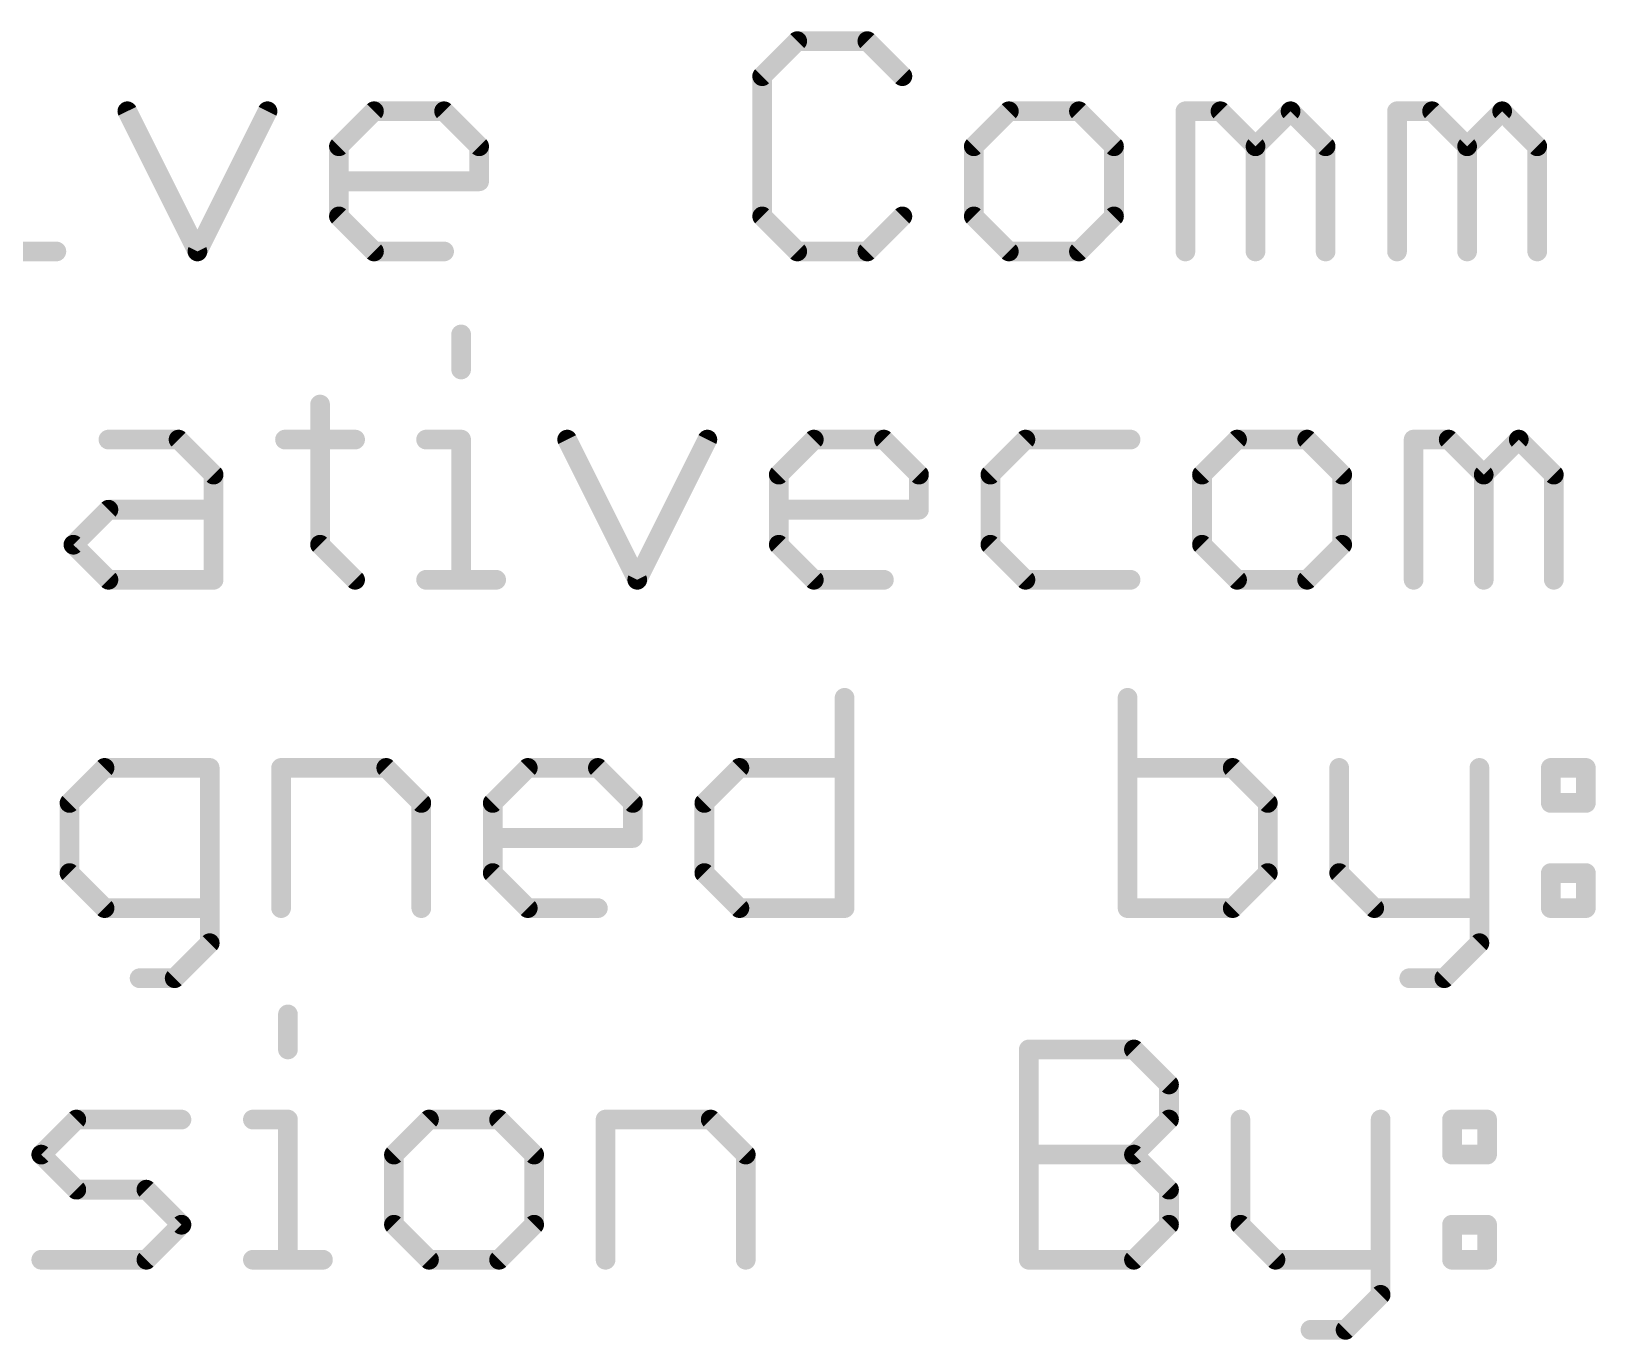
# Model space of a CAD drawing. Extents: x -26 to 81, y -13 to 14.
# Drawn here: x 11.67 to 23.77, y -10.4 to -0.28 of the extents above; entities that cross this region are included whole.
import ezdxf

# ---------------------------------------------------------------- set-up
doc = ezdxf.new("R2010")
doc.units = 0
doc.layers.add('51', color=53, linetype='CONTINUOUS')

msp = doc.modelspace()

# ---------------------------------------------------------------- linework, layer by layer
at = {"layer": '51', "const_width": 0.1524}
for points in [[(17.5969, -0.3517), (17.3257, -0.6228)], [(18.1392, -0.3517), (17.5969, -0.3517)], [(18.4104, -0.6228), (18.1392, -0.3517)], [(17.3257, -0.6228), (17.3257, -1.7075)], [(12.4142, -0.894), (12.9566, -1.9787)], [(12.9566, -1.9787), (13.4989, -0.894)], [(14.0514, -1.1652), (14.3226, -0.894)], [(14.3226, -0.894), (14.8649, -0.894)], [(14.8649, -0.894), (15.1361, -1.1652)], [(19.234, -0.894), (18.9629, -1.1652)], [(19.7764, -0.894), (19.234, -0.894)], [(20.0475, -1.1652), (19.7764, -0.894)], [(20.6, -1.9787), (20.6, -0.894)], [(20.6, -0.894), (20.8712, -0.894)], [(20.8712, -0.894), (21.1423, -1.1652)], [(21.1423, -1.1652), (21.4135, -0.894)], [(21.4135, -0.894), (21.6847, -1.1652)], [(22.2372, -1.9787), (22.2372, -0.894)], [(22.2372, -0.894), (22.5083, -0.894)], [(22.5083, -0.894), (22.7795, -1.1652)], [(22.7795, -1.1652), (23.0507, -0.894)], [(23.0507, -0.894), (23.3218, -1.1652)], [(14.0514, -1.7075), (14.0514, -1.1652)], [(15.1361, -1.1652), (15.1361, -1.4363)], [(18.9629, -1.1652), (18.9629, -1.7075)], [(20.0475, -1.7075), (20.0475, -1.1652)], [(21.1423, -1.1652), (21.1423, -1.9787)], [(21.6847, -1.1652), (21.6847, -1.9787)], [(22.7795, -1.1652), (22.7795, -1.9787)], [(23.3218, -1.1652), (23.3218, -1.9787)], [(15.1361, -1.4363), (14.0514, -1.4363)], [(14.3226, -1.9787), (14.0514, -1.7075)], [(17.3257, -1.7075), (17.5969, -1.9787)], [(18.1392, -1.9787), (18.4104, -1.7075)], [(18.9629, -1.7075), (19.234, -1.9787)], [(19.7764, -1.9787), (20.0475, -1.7075)], [(11.3228, -1.9787), (11.8651, -1.9787)], [(14.8649, -1.9787), (14.3226, -1.9787)], [(17.5969, -1.9787), (18.1392, -1.9787)], [(19.234, -1.9787), (19.7764, -1.9787)], [(14.9967, -2.6205), (14.9967, -2.8917)], [(13.9052, -3.1628), (13.9052, -4.2475)], [(12.2681, -3.434), (12.8104, -3.434)], [(12.8104, -3.434), (13.0816, -3.7052)], [(13.6341, -3.434), (14.1764, -3.434)], [(14.7255, -3.434), (14.9967, -3.434)], [(14.9967, -3.434), (14.9967, -4.5187)], [(15.817, -3.434), (16.3593, -4.5187)], [(16.3593, -4.5187), (16.9016, -3.434)], [(17.4541, -3.7052), (17.7253, -3.434)], [(17.7253, -3.434), (18.2676, -3.434)], [(18.2676, -3.434), (18.5388, -3.7052)], [(19.3624, -3.434), (19.0913, -3.7052)], [(20.1759, -3.434), (19.3624, -3.434)], [(20.9996, -3.434), (20.7284, -3.7052)], [(21.5419, -3.434), (20.9996, -3.434)], [(21.8131, -3.7052), (21.5419, -3.434)], [(22.3656, -4.5187), (22.3656, -3.434)], [(22.3656, -3.434), (22.6367, -3.434)], [(22.6367, -3.434), (22.9079, -3.7052)], [(22.9079, -3.7052), (23.1791, -3.434)], [(23.1791, -3.434), (23.4502, -3.7052)], [(13.0816, -3.7052), (13.0816, -4.5187)], [(17.4541, -4.2475), (17.4541, -3.7052)], [(18.5388, -3.7052), (18.5388, -3.9763)], [(19.0913, -3.7052), (19.0913, -4.2475)], [(20.7284, -3.7052), (20.7284, -4.2475)], [(21.8131, -4.2475), (21.8131, -3.7052)], [(22.9079, -3.7052), (22.9079, -4.5187)], [(23.4502, -3.7052), (23.4502, -4.5187)], [(11.9969, -4.2475), (12.2681, -3.9763)], [(12.2681, -3.9763), (13.0816, -3.9763)], [(18.5388, -3.9763), (17.4541, -3.9763)], [(12.2681, -4.5187), (11.9969, -4.2475)], [(13.9052, -4.2475), (14.1764, -4.5187)], [(17.7253, -4.5187), (17.4541, -4.2475)], [(19.0913, -4.2475), (19.3624, -4.5187)], [(20.7284, -4.2475), (20.9996, -4.5187)], [(21.5419, -4.5187), (21.8131, -4.2475)], [(13.0816, -4.5187), (12.2681, -4.5187)], [(14.7255, -4.5187), (15.2678, -4.5187)], [(18.2676, -4.5187), (17.7253, -4.5187)], [(19.3624, -4.5187), (20.1759, -4.5187)], [(20.9996, -4.5187), (21.5419, -4.5187)], [(17.963, -5.4317), (17.963, -7.0587)], [(20.1526, -5.4317), (20.1526, -7.0587)], [(12.238, -5.974), (11.9668, -6.2452)], [(13.0515, -5.974), (12.238, -5.974)], [(13.0515, -7.3298), (13.0515, -5.974)], [(13.604, -7.0587), (13.604, -5.974)], [(13.604, -5.974), (14.4175, -5.974)], [(14.4175, -5.974), (14.6886, -6.2452)], [(15.2411, -6.2452), (15.5123, -5.974)], [(15.5123, -5.974), (16.0546, -5.974)], [(16.0546, -5.974), (16.3258, -6.2452)], [(16.8783, -6.2452), (17.1495, -5.974)], [(17.1495, -5.974), (17.963, -5.974)], [(20.9661, -5.974), (20.1526, -5.974)], [(21.2373, -6.2452), (20.9661, -5.974)], [(21.7898, -5.974), (21.7898, -6.7875)], [(22.8744, -5.974), (22.8744, -7.3298)], [(23.4269, -5.974), (23.6981, -5.974)], [(23.4269, -6.2452), (23.4269, -5.974)], [(23.6981, -5.974), (23.6981, -6.2452)], [(11.9668, -6.2452), (11.9668, -6.7875)], [(14.6886, -6.2452), (14.6886, -7.0587)], [(15.2411, -6.7875), (15.2411, -6.2452)], [(16.3258, -6.2452), (16.3258, -6.5163)], [(16.8783, -6.7875), (16.8783, -6.2452)], [(21.2373, -6.7875), (21.2373, -6.2452)], [(23.6981, -6.2452), (23.4269, -6.2452)], [(16.3258, -6.5163), (15.2411, -6.5163)], [(11.9668, -6.7875), (12.238, -7.0587)], [(15.5123, -7.0587), (15.2411, -6.7875)], [(17.1495, -7.0587), (16.8783, -6.7875)], [(20.9661, -7.0587), (21.2373, -6.7875)], [(21.7898, -6.7875), (22.0609, -7.0587)], [(23.4269, -6.7875), (23.6981, -6.7875)], [(23.4269, -7.0587), (23.4269, -6.7875)], [(23.6981, -6.7875), (23.6981, -7.0587)], [(12.238, -7.0587), (13.0515, -7.0587)], [(16.0546, -7.0587), (15.5123, -7.0587)], [(17.963, -7.0587), (17.1495, -7.0587)], [(20.1526, -7.0587), (20.9661, -7.0587)], [(22.0609, -7.0587), (22.8744, -7.0587)], [(23.6981, -7.0587), (23.4269, -7.0587)], [(12.7803, -7.601), (13.0515, -7.3298)], [(22.8744, -7.3298), (22.6033, -7.601)], [(12.5092, -7.601), (12.7803, -7.601)], [(22.6033, -7.601), (22.3321, -7.601)], [(13.6567, -7.8808), (13.6567, -8.152)], [(19.3885, -9.779), (19.3885, -8.152)], [(19.3885, -8.152), (20.2019, -8.152)], [(20.2019, -8.152), (20.4731, -8.4232)], [(20.4731, -8.4232), (20.4731, -8.6943)], [(11.7484, -8.9655), (12.0196, -8.6943)], [(12.0196, -8.6943), (12.833, -8.6943)], [(13.3855, -8.6943), (13.6567, -8.6943)], [(13.6567, -8.6943), (13.6567, -9.779)], [(14.7481, -8.6943), (14.477, -8.9655)], [(15.2905, -8.6943), (14.7481, -8.6943)], [(15.5616, -8.9655), (15.2905, -8.6943)], [(16.1141, -9.779), (16.1141, -8.6943)], [(16.1141, -8.6943), (16.9276, -8.6943)], [(16.9276, -8.6943), (17.1988, -8.9655)], [(20.4731, -8.6943), (20.2019, -8.9655)], [(21.0256, -8.6943), (21.0256, -9.5078)], [(22.1103, -8.6943), (22.1103, -10.0502)], [(22.6628, -8.6943), (22.9339, -8.6943)], [(22.6628, -8.9655), (22.6628, -8.6943)], [(22.9339, -8.6943), (22.9339, -8.9655)], [(12.0196, -9.2367), (11.7484, -8.9655)], [(14.477, -8.9655), (14.477, -9.5078)], [(15.5616, -9.5078), (15.5616, -8.9655)], [(17.1988, -8.9655), (17.1988, -9.779)], [(19.3885, -8.9655), (20.2019, -8.9655)], [(20.2019, -8.9655), (20.4731, -9.2367)], [(22.9339, -8.9655), (22.6628, -8.9655)], [(12.5619, -9.2367), (12.0196, -9.2367)], [(12.833, -9.5078), (12.5619, -9.2367)], [(20.4731, -9.2367), (20.4731, -9.5078)], [(12.5619, -9.779), (12.833, -9.5078)], [(14.477, -9.5078), (14.7481, -9.779)], [(15.2905, -9.779), (15.5616, -9.5078)], [(20.4731, -9.5078), (20.2019, -9.779)], [(21.0256, -9.5078), (21.2968, -9.779)], [(22.6628, -9.5078), (22.9339, -9.5078)], [(22.6628, -9.779), (22.6628, -9.5078)], [(22.9339, -9.5078), (22.9339, -9.779)], [(11.7484, -9.779), (12.5619, -9.779)], [(13.3855, -9.779), (13.9279, -9.779)], [(14.7481, -9.779), (15.2905, -9.779)], [(20.2019, -9.779), (19.3885, -9.779)], [(21.2968, -9.779), (22.1103, -9.779)], [(22.9339, -9.779), (22.6628, -9.779)], [(22.1103, -10.0502), (21.8391, -10.3213)], [(21.8391, -10.3213), (21.5679, -10.3213)]]:
    msp.add_lwpolyline(points, dxfattribs=at)
at = {"layer": '51', "const_width": 0.0762}
for points in [[(17.5969, -0.3136, 1), (17.5969, -0.3898)], [(17.6238, -0.3786, 1), (17.5699, -0.3247)], [(18.1661, -0.3247, 1), (18.1123, -0.3786)], [(18.1392, -0.3898, 1), (18.1392, -0.3136)], [(17.3638, -0.6228, 1), (17.2876, -0.6228)], [(17.2988, -0.5959, 1), (17.3526, -0.6498)], [(18.3834, -0.6498, 1), (18.4373, -0.5959)], [(12.4483, -0.877, 1), (12.3802, -0.911)], [(13.533, -0.911, 1), (13.4648, -0.877)], [(14.3226, -0.8559, 1), (14.3226, -0.9321)], [(14.3495, -0.9209, 1), (14.2956, -0.8671)], [(14.8918, -0.8671, 1), (14.8379, -0.9209)], [(14.8649, -0.9321, 1), (14.8649, -0.8559)], [(19.234, -0.8559, 1), (19.234, -0.9321)], [(19.261, -0.9209, 1), (19.2071, -0.8671)], [(19.8033, -0.8671, 1), (19.7494, -0.9209)], [(19.7764, -0.9321, 1), (19.7764, -0.8559)], [(20.6381, -0.894, 1), (20.5619, -0.894)], [(20.6, -0.8559, 1), (20.6, -0.9321)], [(20.8981, -0.8671, 1), (20.8442, -0.9209)], [(20.8712, -0.9321, 1), (20.8712, -0.8559)], [(21.4405, -0.8671, 1), (21.3866, -0.9209)], [(21.4405, -0.9209, 1), (21.3866, -0.8671)], [(22.2753, -0.894, 1), (22.1991, -0.894)], [(22.2372, -0.8559, 1), (22.2372, -0.9321)], [(22.5353, -0.8671, 1), (22.4814, -0.9209)], [(22.5083, -0.9321, 1), (22.5083, -0.8559)], [(23.0776, -0.8671, 1), (23.0237, -0.9209)], [(23.0776, -0.9209, 1), (23.0237, -0.8671)], [(14.0895, -1.1652, 1), (14.0133, -1.1652)], [(15.1742, -1.1652, 1), (15.098, -1.1652)], [(19.001, -1.1652, 1), (18.9248, -1.1652)], [(20.0856, -1.1652, 1), (20.0094, -1.1652)], [(21.1804, -1.1652, 1), (21.1042, -1.1652)], [(21.7228, -1.1652, 1), (21.6466, -1.1652)], [(22.8176, -1.1652, 1), (22.7414, -1.1652)], [(23.3599, -1.1652, 1), (23.2837, -1.1652)], [(14.0244, -1.1382, 1), (14.0783, -1.1921)], [(15.1091, -1.1921, 1), (15.163, -1.1382)], [(18.9359, -1.1382, 1), (18.9898, -1.1921)], [(20.0206, -1.1921, 1), (20.0745, -1.1382)], [(21.1154, -1.1382, 1), (21.1693, -1.1921)], [(21.1154, -1.1921, 1), (21.1693, -1.1382)], [(21.6577, -1.1921, 1), (21.7116, -1.1382)], [(22.7526, -1.1382, 1), (22.8064, -1.1921)], [(22.7526, -1.1921, 1), (22.8064, -1.1382)], [(23.2949, -1.1921, 1), (23.3488, -1.1382)], [(14.0514, -1.3982, 1), (14.0514, -1.4744)], [(15.098, -1.4363, 1), (15.1742, -1.4363)], [(15.1361, -1.4744, 1), (15.1361, -1.3982)], [(14.0783, -1.6806, 1), (14.0244, -1.7344)], [(14.0133, -1.7075, 1), (14.0895, -1.7075)], [(17.2876, -1.7075, 1), (17.3638, -1.7075)], [(17.3526, -1.6806, 1), (17.2988, -1.7344)], [(18.4373, -1.7344, 1), (18.3834, -1.6806)], [(18.9898, -1.6806, 1), (18.9359, -1.7344)], [(18.9248, -1.7075, 1), (19.001, -1.7075)], [(20.0094, -1.7075, 1), (20.0856, -1.7075)], [(20.0745, -1.7344, 1), (20.0206, -1.6806)], [(11.8651, -2.0168, 1), (11.8651, -1.9406)], [(12.9225, -1.9616, 1), (12.9906, -1.9957)], [(12.9225, -1.9957, 1), (12.9906, -1.9616)], [(14.3226, -1.9406, 1), (14.3226, -2.0168)], [(14.2956, -2.0056, 1), (14.3495, -1.9517)], [(14.8649, -2.0168, 1), (14.8649, -1.9406)], [(17.5969, -1.9406, 1), (17.5969, -2.0168)], [(17.5699, -2.0056, 1), (17.6238, -1.9517)], [(18.1123, -1.9517, 1), (18.1661, -2.0056)], [(18.1392, -2.0168, 1), (18.1392, -1.9406)], [(19.234, -1.9406, 1), (19.234, -2.0168)], [(19.2071, -2.0056, 1), (19.261, -1.9517)], [(19.7494, -1.9517, 1), (19.8033, -2.0056)], [(19.7764, -2.0168, 1), (19.7764, -1.9406)], [(20.5619, -1.9787, 1), (20.6381, -1.9787)], [(21.1042, -1.9787, 1), (21.1804, -1.9787)], [(21.6466, -1.9787, 1), (21.7228, -1.9787)], [(22.1991, -1.9787, 1), (22.2753, -1.9787)], [(22.7414, -1.9787, 1), (22.8176, -1.9787)], [(23.2837, -1.9787, 1), (23.3599, -1.9787)], [(15.0348, -2.6205, 1), (14.9586, -2.6205)], [(14.9586, -2.8917, 1), (15.0348, -2.8917)], [(13.9433, -3.1628, 1), (13.8671, -3.1628)], [(12.2681, -3.3959, 1), (12.2681, -3.4721)], [(12.8374, -3.4071, 1), (12.7835, -3.4609)], [(12.8104, -3.4721, 1), (12.8104, -3.3959)], [(13.6341, -3.3959, 1), (13.6341, -3.4721)], [(14.1764, -3.4721, 1), (14.1764, -3.3959)], [(14.7255, -3.3959, 1), (14.7255, -3.4721)], [(15.0348, -3.434, 1), (14.9586, -3.434)], [(14.9967, -3.4721, 1), (14.9967, -3.3959)], [(15.851, -3.417, 1), (15.7829, -3.451)], [(16.9357, -3.451, 1), (16.8675, -3.417)], [(17.7253, -3.3959, 1), (17.7253, -3.4721)], [(17.7522, -3.4609, 1), (17.6983, -3.4071)], [(18.2945, -3.4071, 1), (18.2407, -3.4609)], [(18.2676, -3.4721, 1), (18.2676, -3.3959)], [(19.3624, -3.3959, 1), (19.3624, -3.4721)], [(19.3894, -3.4609, 1), (19.3355, -3.4071)], [(20.1759, -3.4721, 1), (20.1759, -3.3959)], [(20.9996, -3.3959, 1), (20.9996, -3.4721)], [(21.0265, -3.4609, 1), (20.9726, -3.4071)], [(21.5689, -3.4071, 1), (21.515, -3.4609)], [(21.5419, -3.4721, 1), (21.5419, -3.3959)], [(22.4037, -3.434, 1), (22.3275, -3.434)], [(22.3656, -3.3959, 1), (22.3656, -3.4721)], [(22.6637, -3.4071, 1), (22.6098, -3.4609)], [(22.6367, -3.4721, 1), (22.6367, -3.3959)], [(23.206, -3.4071, 1), (23.1521, -3.4609)], [(23.206, -3.4609, 1), (23.1521, -3.4071)], [(13.1197, -3.7052, 1), (13.0435, -3.7052)], [(17.4922, -3.7052, 1), (17.416, -3.7052)], [(18.5769, -3.7052, 1), (18.5007, -3.7052)], [(19.1294, -3.7052, 1), (19.0532, -3.7052)], [(20.7665, -3.7052, 1), (20.6903, -3.7052)], [(21.8512, -3.7052, 1), (21.775, -3.7052)], [(22.946, -3.7052, 1), (22.8698, -3.7052)], [(23.4883, -3.7052, 1), (23.4121, -3.7052)], [(13.0546, -3.7321, 1), (13.1085, -3.6782)], [(17.4272, -3.6782, 1), (17.4811, -3.7321)], [(18.5118, -3.7321, 1), (18.5657, -3.6782)], [(19.0643, -3.6782, 1), (19.1182, -3.7321)], [(20.7015, -3.6782, 1), (20.7554, -3.7321)], [(21.7861, -3.7321, 1), (21.84, -3.6782)], [(22.881, -3.6782, 1), (22.9348, -3.7321)], [(22.881, -3.7321, 1), (22.9348, -3.6782)], [(23.4233, -3.7321, 1), (23.4772, -3.6782)], [(12.2681, -3.9382, 1), (12.2681, -4.0144)], [(12.295, -4.0033, 1), (12.2411, -3.9494)], [(13.0816, -4.0144, 1), (13.0816, -3.9382)], [(17.4541, -3.9382, 1), (17.4541, -4.0144)], [(18.5007, -3.9763, 1), (18.5769, -3.9763)], [(18.5388, -4.0144, 1), (18.5388, -3.9382)], [(12.0239, -4.2206, 1), (11.97, -4.2744)], [(11.97, -4.2206, 1), (12.0239, -4.2744)], [(13.8671, -4.2475, 1), (13.9433, -4.2475)], [(13.9322, -4.2206, 1), (13.8783, -4.2744)], [(17.416, -4.2475, 1), (17.4922, -4.2475)], [(17.4811, -4.2206, 1), (17.4272, -4.2744)], [(19.1182, -4.2206, 1), (19.0643, -4.2744)], [(19.0532, -4.2475, 1), (19.1294, -4.2475)], [(20.6903, -4.2475, 1), (20.7665, -4.2475)], [(20.7554, -4.2206, 1), (20.7015, -4.2744)], [(21.775, -4.2475, 1), (21.8512, -4.2475)], [(21.84, -4.2744, 1), (21.7861, -4.2206)], [(12.2681, -4.4806, 1), (12.2681, -4.5568)], [(12.2411, -4.5456, 1), (12.295, -4.4917)], [(13.0816, -4.5568, 1), (13.0816, -4.4806)], [(14.1495, -4.5456, 1), (14.2033, -4.4917)], [(14.7255, -4.4806, 1), (14.7255, -4.5568)], [(15.2678, -4.5568, 1), (15.2678, -4.4806)], [(16.3252, -4.5016, 1), (16.3934, -4.5357)], [(16.3252, -4.5357, 1), (16.3934, -4.5016)], [(17.7253, -4.4806, 1), (17.7253, -4.5568)], [(17.6983, -4.5456, 1), (17.7522, -4.4917)], [(18.2676, -4.5568, 1), (18.2676, -4.4806)], [(19.3624, -4.4806, 1), (19.3624, -4.5568)], [(19.3355, -4.5456, 1), (19.3894, -4.4917)], [(20.1759, -4.5568, 1), (20.1759, -4.4806)], [(20.9996, -4.4806, 1), (20.9996, -4.5568)], [(20.9726, -4.5456, 1), (21.0265, -4.4917)], [(21.515, -4.4917, 1), (21.5689, -4.5456)], [(21.5419, -4.5568, 1), (21.5419, -4.4806)], [(13.0435, -4.5187, 1), (13.1197, -4.5187)], [(14.9586, -4.5187, 1), (15.0348, -4.5187)], [(22.3275, -4.5187, 1), (22.4037, -4.5187)], [(22.8698, -4.5187, 1), (22.946, -4.5187)], [(23.4121, -4.5187, 1), (23.4883, -4.5187)], [(18.0011, -5.4317, 1), (17.9249, -5.4317)], [(20.1907, -5.4317, 1), (20.1145, -5.4317)], [(12.238, -5.9359, 1), (12.238, -6.0121)], [(12.2649, -6.0009, 1), (12.211, -5.9471)], [(13.0896, -5.974, 1), (13.0134, -5.974)], [(13.0515, -6.0121, 1), (13.0515, -5.9359)], [(13.6421, -5.974, 1), (13.5659, -5.974)], [(13.604, -5.9359, 1), (13.604, -6.0121)], [(14.4444, -5.9471, 1), (14.3905, -6.0009)], [(14.4175, -6.0121, 1), (14.4175, -5.9359)], [(15.5123, -5.9359, 1), (15.5123, -6.0121)], [(15.5392, -6.0009, 1), (15.4854, -5.9471)], [(16.0816, -5.9471, 1), (16.0277, -6.0009)], [(16.0546, -6.0121, 1), (16.0546, -5.9359)], [(17.1495, -5.9359, 1), (17.1495, -6.0121)], [(17.1764, -6.0009, 1), (17.1225, -5.9471)], [(17.963, -6.0121, 1), (17.963, -5.9359)], [(20.1526, -5.9359, 1), (20.1526, -6.0121)], [(20.993, -5.9471, 1), (20.9392, -6.0009)], [(20.9661, -6.0121, 1), (20.9661, -5.9359)], [(21.8279, -5.974, 1), (21.7517, -5.974)], [(22.9125, -5.974, 1), (22.8363, -5.974)], [(23.4269, -5.9359, 1), (23.4269, -6.0121)], [(23.465, -5.974, 1), (23.3888, -5.974)], [(23.7362, -5.974, 1), (23.66, -5.974)], [(23.6981, -6.0121, 1), (23.6981, -5.9359)], [(12.0049, -6.2452, 1), (11.9287, -6.2452)], [(14.7267, -6.2452, 1), (14.6505, -6.2452)], [(15.2792, -6.2452, 1), (15.203, -6.2452)], [(16.3639, -6.2452, 1), (16.2877, -6.2452)], [(16.9164, -6.2452, 1), (16.8402, -6.2452)], [(21.2754, -6.2452, 1), (21.1992, -6.2452)], [(23.4269, -6.2071, 1), (23.4269, -6.2833)], [(23.6981, -6.2833, 1), (23.6981, -6.2071)], [(11.9399, -6.2182, 1), (11.9938, -6.2721)], [(14.6617, -6.2721, 1), (14.7156, -6.2182)], [(15.2142, -6.2182, 1), (15.2681, -6.2721)], [(16.2989, -6.2721, 1), (16.3527, -6.2182)], [(16.8514, -6.2182, 1), (16.9052, -6.2721)], [(21.2103, -6.2721, 1), (21.2642, -6.2182)], [(23.3888, -6.2452, 1), (23.465, -6.2452)], [(23.66, -6.2452, 1), (23.7362, -6.2452)], [(15.2411, -6.4782, 1), (15.2411, -6.5544)], [(16.2877, -6.5163, 1), (16.3639, -6.5163)], [(16.3258, -6.5544, 1), (16.3258, -6.4782)], [(11.9287, -6.7875, 1), (12.0049, -6.7875)], [(11.9938, -6.7606, 1), (11.9399, -6.8144)], [(15.203, -6.7875, 1), (15.2792, -6.7875)], [(15.2681, -6.7606, 1), (15.2142, -6.8144)], [(16.8402, -6.7875, 1), (16.9164, -6.7875)], [(16.9052, -6.7606, 1), (16.8514, -6.8144)], [(21.1992, -6.7875, 1), (21.2754, -6.7875)], [(21.2642, -6.8144, 1), (21.2103, -6.7606)], [(21.8167, -6.7606, 1), (21.7628, -6.8144)], [(21.7517, -6.7875, 1), (21.8279, -6.7875)], [(23.4269, -6.7494, 1), (23.4269, -6.8256)], [(23.465, -6.7875, 1), (23.3888, -6.7875)], [(23.7362, -6.7875, 1), (23.66, -6.7875)], [(23.6981, -6.8256, 1), (23.6981, -6.7494)], [(12.238, -7.0206, 1), (12.238, -7.0968)], [(12.211, -7.0856, 1), (12.2649, -7.0317)], [(13.0515, -7.0968, 1), (13.0515, -7.0206)], [(15.5123, -7.0206, 1), (15.5123, -7.0968)], [(15.4854, -7.0856, 1), (15.5392, -7.0317)], [(16.0546, -7.0968, 1), (16.0546, -7.0206)], [(17.1495, -7.0206, 1), (17.1495, -7.0968)], [(17.1225, -7.0856, 1), (17.1764, -7.0317)], [(17.963, -7.0968, 1), (17.963, -7.0206)], [(20.1526, -7.0206, 1), (20.1526, -7.0968)], [(20.9392, -7.0317, 1), (20.993, -7.0856)], [(20.9661, -7.0968, 1), (20.9661, -7.0206)], [(22.0609, -7.0206, 1), (22.0609, -7.0968)], [(22.034, -7.0856, 1), (22.0879, -7.0317)], [(22.8744, -7.0968, 1), (22.8744, -7.0206)], [(23.4269, -7.0206, 1), (23.4269, -7.0968)], [(23.6981, -7.0968, 1), (23.6981, -7.0206)], [(13.5659, -7.0587, 1), (13.6421, -7.0587)], [(14.6505, -7.0587, 1), (14.7267, -7.0587)], [(17.9249, -7.0587, 1), (18.0011, -7.0587)], [(20.1145, -7.0587, 1), (20.1907, -7.0587)], [(23.3888, -7.0587, 1), (23.465, -7.0587)], [(23.66, -7.0587, 1), (23.7362, -7.0587)], [(13.0784, -7.3568, 1), (13.0245, -7.3029)], [(22.9014, -7.3568, 1), (22.8475, -7.3029)], [(13.0134, -7.3298, 1), (13.0896, -7.3298)], [(22.8363, -7.3298, 1), (22.9125, -7.3298)], [(12.5092, -7.5629, 1), (12.5092, -7.6391)], [(12.7534, -7.574, 1), (12.8073, -7.6279)], [(12.7803, -7.6391, 1), (12.7803, -7.5629)], [(22.3321, -7.5629, 1), (22.3321, -7.6391)], [(22.5763, -7.574, 1), (22.6302, -7.6279)], [(22.6033, -7.6391, 1), (22.6033, -7.5629)], [(13.6948, -7.8808, 1), (13.6186, -7.8808)], [(19.4266, -8.152, 1), (19.3504, -8.152)], [(19.3885, -8.1139, 1), (19.3885, -8.1901)], [(20.2289, -8.1251, 1), (20.175, -8.179)], [(20.2019, -8.1901, 1), (20.2019, -8.1139)], [(13.6186, -8.152, 1), (13.6948, -8.152)], [(20.5112, -8.4232, 1), (20.435, -8.4232)], [(20.4462, -8.4501, 1), (20.5, -8.3962)], [(12.0196, -8.6562, 1), (12.0196, -8.7324)], [(12.0465, -8.7213, 1), (11.9926, -8.6674)], [(12.833, -8.7324, 1), (12.833, -8.6562)], [(13.3855, -8.6562, 1), (13.3855, -8.7324)], [(13.6948, -8.6943, 1), (13.6186, -8.6943)], [(13.6567, -8.7324, 1), (13.6567, -8.6562)], [(14.7481, -8.6562, 1), (14.7481, -8.7324)], [(14.7751, -8.7213, 1), (14.7212, -8.6674)], [(15.3174, -8.6674, 1), (15.2635, -8.7213)], [(15.2905, -8.7324, 1), (15.2905, -8.6562)], [(16.1522, -8.6943, 1), (16.076, -8.6943)], [(16.1141, -8.6562, 1), (16.1141, -8.7324)], [(16.9546, -8.6674, 1), (16.9007, -8.7213)], [(16.9276, -8.7324, 1), (16.9276, -8.6562)], [(20.435, -8.6943, 1), (20.5112, -8.6943)], [(20.5001, -8.7213, 1), (20.4462, -8.6674)], [(21.0637, -8.6943, 1), (20.9875, -8.6943)], [(22.1484, -8.6943, 1), (22.0722, -8.6943)], [(22.6628, -8.6562, 1), (22.6628, -8.7324)], [(22.7009, -8.6943, 1), (22.6247, -8.6943)], [(22.972, -8.6943, 1), (22.8958, -8.6943)], [(22.9339, -8.7324, 1), (22.9339, -8.6562)], [(11.7753, -8.9386, 1), (11.7214, -8.9924)], [(11.7214, -8.9386, 1), (11.7753, -8.9924)], [(14.5151, -8.9655, 1), (14.4389, -8.9655)], [(14.45, -8.9386, 1), (14.5039, -8.9924)], [(15.5997, -8.9655, 1), (15.5235, -8.9655)], [(15.5347, -8.9924, 1), (15.5886, -8.9386)], [(17.2369, -8.9655, 1), (17.1607, -8.9655)], [(17.1719, -8.9924, 1), (17.2257, -8.9386)], [(19.3885, -8.9274, 1), (19.3885, -9.0036)], [(20.2289, -8.9386, 1), (20.175, -8.9924)], [(20.175, -8.9386, 1), (20.2289, -8.9924)], [(20.2019, -9.0036, 1), (20.2019, -8.9274)], [(22.6628, -8.9274, 1), (22.6628, -9.0036)], [(22.6247, -8.9655, 1), (22.7009, -8.9655)], [(22.8958, -8.9655, 1), (22.972, -8.9655)], [(22.9339, -9.0036, 1), (22.9339, -8.9274)], [(12.0196, -9.1986, 1), (12.0196, -9.2748)], [(11.9926, -9.2636, 1), (12.0465, -9.2097)], [(12.5888, -9.2097, 1), (12.5349, -9.2636)], [(12.5619, -9.2748, 1), (12.5619, -9.1986)], [(20.5112, -9.2367, 1), (20.435, -9.2367)], [(20.4462, -9.2636, 1), (20.5001, -9.2097)], [(12.86, -9.5348, 1), (12.8061, -9.4809)], [(14.5039, -9.4809, 1), (14.45, -9.5348)], [(15.5886, -9.5348, 1), (15.5347, -9.4809)], [(20.5, -9.5348, 1), (20.4462, -9.4809)], [(21.0525, -9.4809, 1), (20.9987, -9.5348)], [(22.6628, -9.4697, 1), (22.6628, -9.5459)], [(22.7009, -9.5078, 1), (22.6247, -9.5078)], [(22.972, -9.5078, 1), (22.8958, -9.5078)], [(22.9339, -9.5459, 1), (22.9339, -9.4697)], [(12.8061, -9.5348, 1), (12.86, -9.4809)], [(14.4389, -9.5078, 1), (14.5151, -9.5078)], [(15.5235, -9.5078, 1), (15.5997, -9.5078)], [(20.435, -9.5078, 1), (20.5112, -9.5078)], [(20.9875, -9.5078, 1), (21.0637, -9.5078)], [(11.7484, -9.7409, 1), (11.7484, -9.8171)], [(12.5349, -9.7521, 1), (12.5888, -9.8059)], [(12.5619, -9.8171, 1), (12.5619, -9.7409)], [(13.3855, -9.7409, 1), (13.3855, -9.8171)], [(13.6186, -9.779, 1), (13.6948, -9.779)], [(13.9279, -9.8171, 1), (13.9279, -9.7409)], [(14.7481, -9.7409, 1), (14.7481, -9.8171)], [(14.7212, -9.8059, 1), (14.7751, -9.7521)], [(15.2635, -9.7521, 1), (15.3174, -9.8059)], [(15.2905, -9.8171, 1), (15.2905, -9.7409)], [(16.076, -9.779, 1), (16.1522, -9.779)], [(17.1607, -9.779, 1), (17.2369, -9.779)], [(19.3885, -9.7409, 1), (19.3885, -9.8171)], [(19.3504, -9.779, 1), (19.4266, -9.779)], [(20.175, -9.7521, 1), (20.2289, -9.8059)], [(20.2019, -9.8171, 1), (20.2019, -9.7409)], [(21.2968, -9.7409, 1), (21.2968, -9.8171)], [(21.2698, -9.8059, 1), (21.3237, -9.7521)], [(22.1103, -9.8171, 1), (22.1103, -9.7409)], [(22.6628, -9.7409, 1), (22.6628, -9.8171)], [(22.6247, -9.779, 1), (22.7009, -9.779)], [(22.8958, -9.779, 1), (22.972, -9.779)], [(22.9339, -9.8171, 1), (22.9339, -9.7409)], [(22.0722, -10.0502, 1), (22.1484, -10.0502)], [(22.1372, -10.0771, 1), (22.0833, -10.0232)], [(21.5679, -10.2832, 1), (21.5679, -10.3594)], [(21.8122, -10.2944, 1), (21.866, -10.3483)], [(21.8391, -10.3594, 1), (21.8391, -10.2832)]]:
    msp.add_lwpolyline(points, format="xyb", dxfattribs=at)

doc.saveas('drawing.dxf')
